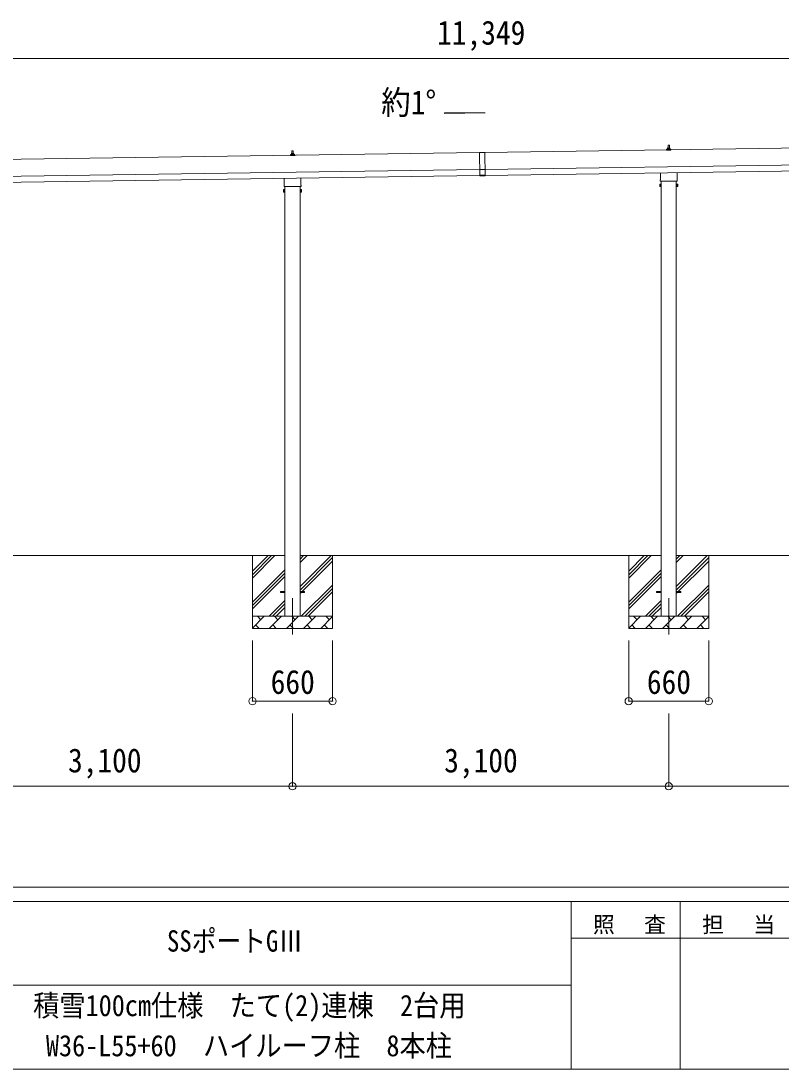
# Model space of a CAD drawing. Units: millimetres at full size, sheet at 1:60. Extents: x -16864 to 16864, y -11640 to 11640.
# Drawn here: x 869 to 7132, y -11640 to -3001 of the extents above; entities that cross this region are included whole.
import ezdxf
from ezdxf.enums import TextEntityAlignment as Align

# ---------------------------------------------------------------- set-up
doc = ezdxf.new("R2010")
doc.units = ezdxf.units.MM
doc.header["$LTSCALE"] = 60
doc.header["$PDMODE"] = 32
doc.header["$PDSIZE"] = 60
doc.linetypes.add('CHAIN1', pattern=[8, 5, -1, 1, -1])
for name, color, linetype, lineweight in [('0-1_Defpoints', 7, 'CHAIN1', 9), ('0-2_TEXT1', 4, 'Continuous', 9), ('0-3_SHAPE', 7, 'Continuous', 9), ('0-7_PARTS2', 7, 'Continuous', 9), ('0-8_TABLE1', 7, 'Continuous', 9), ('F-0', 7, 'Continuous', 9)]:
    doc.layers.add(name, color=color, linetype=linetype, lineweight=lineweight)
doc.styles.add('ＭＳ ゴシック', font='')
doc.styles.get('ＭＳ ゴシック').set_extended_font_data('MS Gothic')

msp = doc.modelspace()

# ---------------------------------------------------------------- linework, layer by layer
at = {"layer": '0-1_Defpoints'}
for p, q in [((3106.94, -7758.15), (3106.94, -8107.15)), ((6206.94, -7758.15), (6206.94, -8107.15))]:
    msp.add_line(p, q, dxfattribs=at)
at = {"layer": '0-2_TEXT1'}
for p, q in [((4694.85, -3757.32), (4358.85, -3762.12)), ((10297.62, -4004.74), (4692, -4084.82)), ((6189, -4065.82), (6189, -4058.11)), ((6189.38, -4057.32), (6225.11, -4057.32)), ((6189.76, -4057.14), (6196.48, -4055.51)), ((6196.86, -4055.32), (6217.63, -4055.32)), ((6197.25, -4054.54), (6197.25, -4050.32)), ((6198.25, -4050.32), (6216.25, -4050.32)), ((6201.25, -4050.32), (6201.97, -4026.8)), ((6202.97, -4025.82), (6211.52, -4025.82)), ((6212.52, -4026.8), (6213.25, -4050.32)), ((6217.25, -4054.54), (6217.25, -4050.32)), ((6224.73, -4057.14), (6218.01, -4055.51)), ((6225.5, -4065.82), (6225.5, -4058.11)), ((4647.01, -4085.46), (-983.46, -4165.89)), ((3089, -4110.11), (3089, -4102.39)), ((3125.5, -4110.11), (3089, -4110.11)), ((3089.38, -4101.61), (3125.11, -4101.61)), ((3089.76, -4101.42), (3096.48, -4099.79)), ((3096.86, -4099.61), (3117.63, -4099.61)), ((3097.25, -4098.82), (3097.25, -4094.61)), ((3098.25, -4094.61), (3116.25, -4094.61)), ((3101.25, -4094.61), (3101.97, -4071.08)), ((3102.97, -4070.11), (3111.52, -4070.11)), ((3112.52, -4071.08), (3113.25, -4094.61)), ((3117.25, -4098.82), (3117.25, -4094.61)), ((3124.73, -4101.42), (3118.01, -4099.79)), ((3125.5, -4110.11), (3125.5, -4102.39)), ((4646.99, -4084.46), (4691.99, -4083.82)), ((4646.99, -4084.46), (4649.74, -4276.94)), ((4692, -4084.82), (4647.01, -4085.46)), ((4691.99, -4083.82), (4694.74, -4276.3)), ((4694, -4224.8), (10299.62, -4144.72)), ((6225.5, -4065.82), (6189, -4065.82)), ((-981.46, -4305.88), (4649.01, -4225.44)), ((4694.02, -4225.8), (4649.02, -4226.44)), ((4694.72, -4274.8), (10300.34, -4194.72)), ((-980.74, -4355.87), (4649.72, -4275.44)), ((3038.64, -4354.09), (3038.64, -4298.45)), ((3175.24, -4296.5), (3175.24, -4354.09)), ((4694.67, -4271.3), (4649.67, -4271.94)), ((4694.74, -4276.3), (4649.74, -4276.94)), ((6136.94, -4318.58), (6136.94, -4313.08)), ((6138.64, -4309.81), (6138.64, -4254.17)), ((6275.24, -4252.22), (6275.24, -4309.81)), ((6276.94, -4313.08), (6276.94, -4318.58)), ((3032.94, -4392.37), (3033.7, -4391.05)), ((3032.94, -4392.37), (3032.94, -4409.37)), ((3039.94, -4395.96), (3033.7, -4395.96)), ((3039.94, -4405.78), (3033.7, -4405.78)), ((3036.94, -4362.87), (3036.94, -4357.37)), ((3174.88, -4366.37), (3039, -4366.37)), ((3044.44, -4366.37), (3044.44, -7908.15)), ((3169.44, -7908.15), (3169.44, -4366.37)), ((3173.94, -4395.96), (3180.18, -4395.96)), ((3173.94, -4405.78), (3180.18, -4405.78)), ((3176.94, -4357.37), (3176.94, -4362.87)), ((3180.94, -4392.37), (3180.18, -4391.05)), ((3180.94, -4392.37), (3180.94, -4409.37)), ((6132.94, -4348.08), (6133.7, -4346.77)), ((6132.94, -4348.08), (6132.94, -4365.08)), ((6132.94, -4365.08), (6133.7, -4366.4)), ((6139.94, -4351.67), (6133.7, -4351.67)), ((6139.94, -4361.49), (6133.7, -4361.49)), ((6139.94, -4366.4), (6133.7, -4366.4)), ((6274.88, -4322.08), (6139, -4322.08)), ((6142.44, -4365.78), (6139.94, -4365.78)), ((6144.44, -4322.08), (6144.44, -7908.15)), ((6269.44, -7908.15), (6269.44, -4322.08)), ((6271.44, -4365.78), (6273.94, -4365.78)), ((6273.94, -4351.67), (6280.18, -4351.67)), ((6273.94, -4361.49), (6280.18, -4361.49)), ((6273.94, -4366.4), (6280.18, -4366.4)), ((6280.94, -4348.08), (6280.18, -4346.77)), ((6280.94, -4365.08), (6280.18, -4366.4)), ((6280.94, -4348.08), (6280.94, -4365.08)), ((3032.94, -4409.37), (3033.7, -4410.68)), ((3039.94, -4410.68), (3033.7, -4410.68)), ((3042.44, -4410.07), (3039.94, -4410.07)), ((3171.44, -4410.07), (3173.94, -4410.07)), ((3173.94, -4410.68), (3180.18, -4410.68)), ((3180.94, -4409.37), (3180.18, -4410.68)), ((3006.94, -7703.65), (3044.44, -7703.65)), ((3006.94, -7712.65), (3006.94, -7703.65)), ((3006.94, -7703.65), (3044.44, -7703.65)), ((3006.94, -7712.65), (3006.94, -7703.65)), ((3006.94, -7712.65), (3044.44, -7712.65)), ((3006.94, -7712.65), (3044.44, -7712.65)), ((3169.44, -7703.65), (3206.94, -7703.65)), ((3169.44, -7703.65), (3206.94, -7703.65)), ((3169.44, -7712.65), (3206.94, -7712.65)), ((3169.44, -7712.65), (3206.94, -7712.65)), ((3206.94, -7712.65), (3206.94, -7703.65)), ((3206.94, -7712.65), (3206.94, -7703.65)), ((6106.94, -7703.65), (6144.44, -7703.65)), ((6106.94, -7712.65), (6106.94, -7703.65)), ((6106.94, -7703.65), (6144.44, -7703.65)), ((6106.94, -7712.65), (6106.94, -7703.65)), ((6106.94, -7712.65), (6144.44, -7712.65)), ((6106.94, -7712.65), (6144.44, -7712.65)), ((6269.44, -7703.65), (6306.94, -7703.65)), ((6269.44, -7703.65), (6306.94, -7703.65)), ((6269.44, -7712.65), (6306.94, -7712.65)), ((6269.44, -7712.65), (6306.94, -7712.65)), ((6306.94, -7712.65), (6306.94, -7703.65)), ((6306.94, -7712.65), (6306.94, -7703.65))]:
    msp.add_line(p, q, dxfattribs=at)
for points in [[(3039.94, -4410.68), (3039.94, -4391.05), (3033.7, -4391.05)], [(3039.94, -4410.07), (3039.94, -4391.67), (3042.44, -4391.67)], [(3173.94, -4410.07), (3173.94, -4391.67), (3171.44, -4391.67)], [(3173.94, -4410.68), (3173.94, -4391.05), (3180.18, -4391.05)], [(6139.94, -4366.4), (6139.94, -4346.77), (6133.7, -4346.77)], [(6139.94, -4365.78), (6139.94, -4347.38), (6142.44, -4347.38)], [(6273.94, -4365.78), (6273.94, -4347.38), (6271.44, -4347.38)], [(6273.94, -4366.4), (6273.94, -4346.77), (6280.18, -4346.77)]]:
    msp.add_lwpolyline(points, dxfattribs=at)
for points in [[(3042.44, -4411.37), (3042.44, -4390.37), (3044.44, -4390.37), (3044.44, -4411.37)], [(3171.44, -4411.37), (3171.44, -4390.37), (3169.44, -4390.37), (3169.44, -4411.37)], [(6142.44, -4367.08), (6142.44, -4346.08), (6144.44, -4346.08), (6144.44, -4367.08)], [(6271.44, -4367.08), (6271.44, -4346.08), (6269.44, -4346.08), (6269.44, -4367.08)]]:
    msp.add_lwpolyline(points, close=True, dxfattribs=at)
for centre, radius, start, end in [((6190, -4058.11), 1, 103.62699, 180), ((6196.25, -4054.54), 1, 283.62699, 0), ((6201.33, -4050.96), 4.13, 90, 171.17633), ((6198.25, -4051.32), 1, 90, 180), ((6202.97, -4026.82), 1, 90, 178.60509), ((6210.58, -4050.32), 4.83, 133.60282, 180), ((6203.91, -4050.32), 4.83, 0, 46.39718), ((6211.52, -4026.82), 1, 1.39491, 90), ((6213.16, -4050.96), 4.13, 8.82367, 90), ((6216.25, -4051.32), 1, 0, 90), ((6218.25, -4054.54), 1, 180, 256.37301), ((6224.5, -4058.11), 1, 0, 76.37301), ((3090, -4102.39), 1, 103.62699, 180), ((3096.25, -4098.82), 1, 283.62699, 0), ((3101.33, -4095.24), 4.13, 90, 171.17633), ((3098.25, -4095.61), 1, 90, 180), ((3102.97, -4071.11), 1, 90, 178.60509), ((3110.58, -4094.61), 4.83, 133.60282, 180), ((3103.91, -4094.61), 4.83, 0, 46.39718), ((3111.52, -4071.11), 1, 1.39491, 90), ((3113.16, -4095.24), 4.13, 8.82367, 90), ((3116.25, -4095.61), 1, 0, 90), ((3118.25, -4098.82), 1, 180, 256.37301), ((3124.5, -4102.39), 1, 0, 76.37301), ((6140.94, -4313.08), 4, 125.09963, 180), ((6140.94, -4318.58), 4, 180, 194.47751), ((6140.94, -4318.58), 4, 194.47751, 241.04498), ((6272.94, -4318.58), 4, 298.95502, 345.52249), ((6272.94, -4313.08), 4, 0, 54.90037), ((6272.94, -4318.58), 4, 345.52249, 0), ((3049.18, -4400.87), 16.24, 162.41205, 197.58795), ((3037.29, -4393.51), 4.34, 145.61575, 214.38425), ((3037.29, -4408.23), 4.34, 145.61575, 214.38425), ((3040.94, -4357.37), 4, 125.09963, 180), ((3040.94, -4362.87), 4, 180, 194.47751), ((3040.94, -4362.87), 4, 194.47751, 241.04498), ((3172.94, -4362.87), 4, 298.95502, 345.52249), ((3172.94, -4357.37), 4, 0, 54.90037), ((3172.94, -4362.87), 4, 345.52249, 0), ((3164.7, -4400.87), 16.24, 342.41205, 17.58795), ((3176.6, -4393.51), 4.34, 325.61575, 34.38425), ((3176.6, -4408.23), 4.34, 325.61575, 34.38425), ((6137.29, -4349.22), 4.34, 145.61575, 214.38425), ((6149.18, -4356.58), 16.24, 162.41205, 197.58795), ((6137.29, -4363.94), 4.34, 145.61575, 214.38425), ((6264.7, -4356.58), 16.24, 342.41205, 17.58795), ((6276.6, -4349.22), 4.34, 325.61575, 34.38425), ((6276.6, -4363.94), 4.34, 325.61575, 34.38425)]:
    msp.add_arc(centre, radius, start, end, dxfattribs=at)
at = {"layer": '0-3_SHAPE'}
for p, q in [((3044.44, -7408.15), (69.44, -7408.15)), ((6144.44, -7408.15), (3169.44, -7408.15)), ((9244.44, -7408.15), (6269.44, -7408.15))]:
    msp.add_line(p, q, dxfattribs=at)
at = {"layer": '0-7_PARTS2', "color": 4}
for p, q in [((4358.85, -3762.12), (4358.85, -3757.32)), ((4358.85, -3757.32), (4694.85, -3757.32))]:
    msp.add_line(p, q, dxfattribs=at)
at = {"layer": '0-8_TABLE1', "color": 6}
for p, q in [((10332.94, -3310.51), (-1016.06, -3310.51)), ((2776.94, -8607.15), (2776.94, -8107.15)), ((3436.94, -8607.15), (3436.94, -8107.15)), ((5876.94, -8607.15), (5876.94, -8107.15)), ((6536.94, -8607.15), (6536.94, -8107.15)), ((2776.94, -8607.15), (3436.94, -8607.15)), ((5876.94, -8607.15), (6536.94, -8607.15)), ((3106.94, -9309.15), (3106.94, -8709.15)), ((6206.94, -9309.15), (6206.94, -8709.15)), ((3106.94, -9309.15), (6.94, -9309.15)), ((6206.94, -9309.15), (3106.94, -9309.15)), ((9306.94, -9309.15), (6206.94, -9309.15))]:
    msp.add_line(p, q, dxfattribs=at)
at = {"layer": '0-8_TABLE1'}
for p, q in [((2776.94, -7408.15), (2776.94, -8008.15)), ((2776.94, -7536.63), (2905.42, -7408.15)), ((2776.94, -7593.2), (2961.99, -7408.15)), ((2776.94, -7564.92), (2933.71, -7408.15)), ((3169.44, -7465.26), (3226.55, -7408.15)), ((3169.44, -7436.98), (3198.27, -7408.15)), ((3169.44, -7663.25), (3424.54, -7408.15)), ((3169.44, -7691.54), (3436.94, -7424.04)), ((3436.94, -7408.15), (3436.94, -8008.15)), ((5876.94, -7408.15), (5876.94, -8008.15)), ((5876.94, -7536.63), (6005.42, -7408.15)), ((5876.94, -7593.2), (6061.99, -7408.15)), ((5876.94, -7564.92), (6033.71, -7408.15)), ((6269.44, -7465.26), (6326.55, -7408.15)), ((6269.44, -7436.98), (6298.27, -7408.15)), ((6269.44, -7663.25), (6524.54, -7408.15)), ((6269.44, -7691.54), (6536.94, -7424.04)), ((6536.94, -7408.15), (6536.94, -8008.15)), ((3169.44, -7719.82), (3436.94, -7452.32)), ((6269.44, -7719.82), (6536.94, -7452.32)), ((2776.94, -7791.19), (3044.44, -7523.69)), ((2776.94, -7819.48), (3044.44, -7551.98)), ((2776.94, -7847.76), (3044.44, -7580.26)), ((5876.94, -7791.19), (6144.44, -7523.69)), ((5876.94, -7819.48), (6144.44, -7551.98)), ((5876.94, -7847.76), (6144.44, -7580.26)), ((3179.1, -7908.15), (3436.94, -7650.31)), ((3207.38, -7908.15), (3436.94, -7678.59)), ((6279.1, -7908.15), (6536.94, -7650.31)), ((6307.38, -7908.15), (6536.94, -7678.59)), ((3235.67, -7908.15), (3436.94, -7706.88)), ((6335.67, -7908.15), (6536.94, -7706.88)), ((2914.54, -7908.15), (3044.44, -7778.25)), ((2942.82, -7908.15), (3044.44, -7806.54)), ((2971.11, -7908.15), (3044.44, -7834.82)), ((6014.54, -7908.15), (6144.44, -7778.25)), ((6042.82, -7908.15), (6144.44, -7806.54)), ((6071.11, -7908.15), (6144.44, -7834.82)), ((2776.94, -8005.31), (2874.1, -7908.15)), ((2776.94, -7908.15), (3436.94, -7908.15)), ((2845.54, -7936.71), (2816.99, -7908.15)), ((2915.52, -8008.15), (3015.52, -7908.15)), ((2986.97, -7936.71), (2958.41, -7908.15)), ((3056.94, -8008.15), (3156.94, -7908.15)), ((3128.39, -7936.71), (3099.83, -7908.15)), ((3198.36, -8008.15), (3298.36, -7908.15)), ((3269.81, -7936.71), (3241.26, -7908.15)), ((3339.78, -8008.15), (3436.94, -7911)), ((3411.23, -7936.71), (3382.68, -7908.15)), ((5876.94, -8005.31), (5974.1, -7908.15)), ((5876.94, -7908.15), (6536.94, -7908.15)), ((5945.54, -7936.71), (5916.99, -7908.15)), ((6015.52, -8008.15), (6115.52, -7908.15)), ((6086.97, -7936.71), (6058.41, -7908.15)), ((6156.94, -8008.15), (6256.94, -7908.15)), ((6228.39, -7936.71), (6199.83, -7908.15)), ((6298.36, -8008.15), (6398.36, -7908.15)), ((6369.81, -7936.71), (6341.26, -7908.15)), ((6439.78, -8008.15), (6536.94, -7911)), ((6511.23, -7936.71), (6482.68, -7908.15)), ((3436.94, -8008.15), (2776.94, -8008.15)), ((2802.65, -7979.6), (2831.2, -8008.15)), ((2944.07, -7979.6), (2972.63, -8008.15)), ((3085.49, -7979.6), (3114.05, -8008.15)), ((3226.92, -7979.6), (3255.47, -8008.15)), ((3368.34, -7979.6), (3396.89, -8008.15)), ((6536.94, -8008.15), (5876.94, -8008.15)), ((5902.65, -7979.6), (5931.2, -8008.15)), ((6044.07, -7979.6), (6072.63, -8008.15)), ((6185.49, -7979.6), (6214.05, -8008.15)), ((6326.92, -7979.6), (6355.47, -8008.15)), ((6468.34, -7979.6), (6496.89, -8008.15))]:
    msp.add_line(p, q, dxfattribs=at)
at = {"layer": '0-8_TABLE1', "color": 6}
for p in [(2776.94, -8607.15), (3436.94, -8607.15), (5876.94, -8607.15), (6536.94, -8607.15), (3106.94, -9309.15), (6206.94, -9309.15)]:
    msp.add_point(p, dxfattribs=at)
at = {"layer": 'F-0', "color": 5, "lineweight": 5}
for p, q in [((-16864.12, -10140), (16015.88, -10140)), ((-16864.12, -10260), (10682.37, -10260)), ((5402.37, -10260), (5402.37, -11640)), ((6302.37, -10260), (6302.37, -11640)), ((5402.37, -10560), (9002.37, -10560)), ((-6897.63, -10950), (5402.37, -10950)), ((-16864.12, -11640), (16015.88, -11640))]:
    msp.add_line(p, q, dxfattribs=at)

# ---------------------------------------------------------------- texts
at = {"layer": '0-7_PARTS2', "style": 'ＭＳ ゴシック', "width": 0.9}
msp.add_text('約1°', height=197.9, dxfattribs=at).set_placement((3837.76, -3829.88), align=Align.BOTTOM_LEFT)
at = {"layer": '0-8_TABLE1', "style": 'ＭＳ ゴシック', "width": 0.9}
for s, p in [('11,349', (4298.44, -3255.51)), ('660', (2926.94, -8607.15)), ('660', (6026.94, -8607.15)), ('3,100', (1256.94, -9254.15)), ('3,100', (4356.94, -9254.15))]:
    msp.add_text(s, height=197.9, dxfattribs=at).set_placement(p, align=Align.BOTTOM_LEFT)
at = {"layer": 'F-0', "style": 'ＭＳ ゴシック'}
for s, width, p in [('SSポートGⅢ ', 0.85, (2072.37, -10725)), ('積雪100cm仕様\u3000たて(2)連棟\u30002台用', 0.9, (969.87, -11256.91)), ('W36-L55+60\u3000ハイルーフ柱\u30008本柱', 0.9, (1074.87, -11587.74))]:
    msp.add_text(s, height=176, dxfattribs=dict(at, width=width)).set_placement(p, align=Align.BOTTOM_LEFT)
at = {"layer": 'F-0', "char_height": 132, "attachment_point": 7, "style": 'ＭＳ ゴシック'}
for s, insert in [('\\T1.17;照\u3000査', (5582.37, -10530)), ('\\T1.17;担\u3000当', (6482.37, -10530))]:
    msp.add_mtext(s, dxfattribs=dict(at, insert=insert))

doc.saveas('drawing.dxf')
